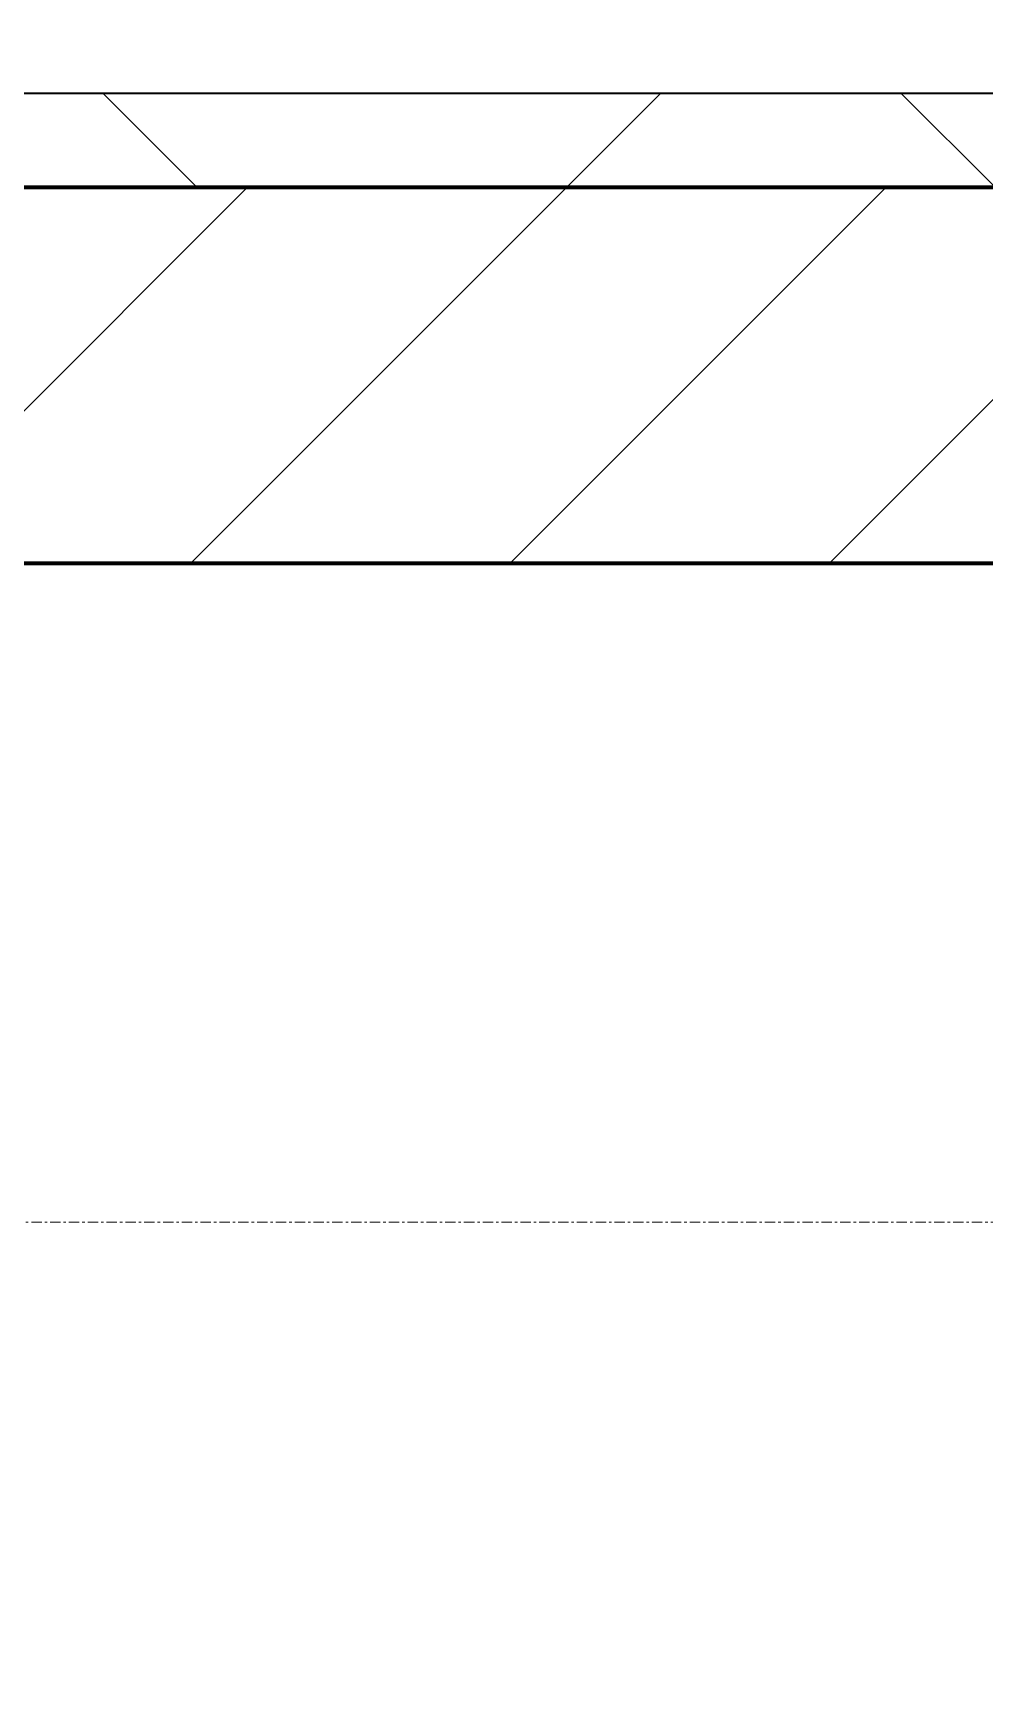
# Model space of a CAD drawing. Header units: millimetres. Extents: x -726012 to -647389, y -20772 to 18805.
# Drawn here: x -692796 to -692291, y 3336 to 4211 of the extents above; entities that cross this region are included whole.
import ezdxf
from ezdxf.xclip import XClip

# ---------------------------------------------------------------- set-up
doc = ezdxf.new("R2010")
doc.units = ezdxf.units.MM
doc.header["$XCLIPFRAME"] = 0
doc.linetypes.add('DPA_Grid _ Level 100', pattern=[10, 5.5, -1.6, 1.3, -1.6])
for name, color, linetype, lineweight in [('A-GLAZ-CURT', 2, 'Continuous', 9), ('A-WALL', 5, 'Continuous', 35), ('A-WALL-FNSH', 2, 'Continuous', 35), ('A-WALL-PATT', 1, 'Continuous', 35), ('S-GRID', 251, 'Continuous', 9)]:
    doc.layers.add(name, color=color, linetype=linetype, lineweight=lineweight)
doc.layers.add('A11_ALU.SOLID SHEET', color=2, linetype='Continuous')

# ---------------------------------------------------------------- blocks, each defined once
blk = doc.blocks.new('PPLS-PP19_Custom Tile Pattern - Custom Tile Pattern-V172-4233-01 ENLARGED MULTI-PURPOSE LEVEL - REFLECTED CEILING PLAN - SHEET 4')
at = {"layer": 'A-GLAZ-CURT'}
for p, q in [((-300, 0), (299.21, 0)), ((300, 0), (-300, 0)), ((230.06, 0), (299.22, 0)), ((-300, -50), (299.21, -50)), ((299.21, -50), (-300, -50))]:
    blk.add_line(p, q, dxfattribs=at)
for points, knots in [([(299.21, 0), (286, 0), (253.95, 0), (207.11, 0), (177.41, 0), (159.34, 0), (158.33, 0), (158.3, 0)], [-284.455683, -284.455683, -284.455683, -284.455683, -244.693688, -187.987675, -143.776725, -129.632772, -123.352749, -123.352749, -123.352749, -123.352749]), ([(171.51, 0), (176.48, 0), (193.23, 0), (201.73, 0), (208.81, 0), (213.9, 0), (241.96, 0), (266.73, 0), (281.71, 0), (291.71, 0), (296.52, 0), (297.86, 0), (298.09, 0)], [-7971.819559, -7971.819559, -7971.819559, -7971.819559, -7784.112253, -7606.717214, -7289.299508, -7042.621073, -6582.165592, -6068.460911, -5766.029927, -5566.724884, -5280.360606, -5199.253518, -5199.253518, -5199.253518, -5199.253518]), ([(299.21, 0), (287.69, 0), (261.74, 0), (230.43, 0), (219.94, 0), (219.02, 0)], [-12514.865344, -12514.865344, -12514.865344, -12514.865344, -11905.454923, -11162.864862, -10856.732305, -10856.732305, -10856.732305, -10856.732305]), ([(284.76, 0), (284.76, 0), (285.09, 0), (287.47, 0), (293.32, 0), (297.23, 0), (299.21, 0)], [-4110.630118, -4110.630118, -4110.630118, -4110.630118, -4053.389046, -3959.664717, -3862.421465, -3760.455374, -3760.455374, -3760.455374, -3760.455374]), ([(297.38, 0), (295.84, 0), (291.62, 0), (285.38, 0), (284.87, 0)], [-4803.172655, -4803.172655, -4803.172655, -4803.172655, -4358.271401, -4143.037883, -4143.037883, -4143.037883, -4143.037883])]:
    blk.add_open_spline(points, degree=3, knots=knots, dxfattribs=at)
blk = doc.blocks.new('PPLS-PP19_Custom Tile Pattern - Custom Tile Pattern-V173-4233-01 ENLARGED MULTI-PURPOSE LEVEL - REFLECTED CEILING PLAN - SHEET 4')
at = {"layer": 'A-GLAZ-CURT'}
for p, q in [((-300, 0), (300, 0)), ((300, 0), (-300, 0)), ((-293.07, 0), (-275.75, 0)), ((-275.75, 0), (-293.07, 0)), ((-222.32, 0), (-205, 0)), ((-205, 0), (-222.32, 0)), ((-300, -50), (300, -50)), ((300, -50), (-300, -50))]:
    blk.add_line(p, q, dxfattribs=at)
at = {"layer": 'A-GLAZ-CURT', "flags": 128}
for points in [[(-300, 0), (-291.56, 0), (-283.3, 0), (-275.2, 0), (-267.26, 0), (-259.45, 0), (-251.77, 0), (-244.2, 0), (-236.74, 0), (-229.36, 0), (-222.06, 0), (-214.83, 0), (-207.71, 0), (-200.76, 0), (-194.02, 0), (-187.54, 0), (-181.38, 0), (-175.58, 0), (-170.25, 0), (-165.64, 0), (-162.01, 0), (-159.53, 0), (-157.46, 0), (-154.52, 0), (-149.42, 0), (-141.84, 0), (-132.81, 0), (-126.08, 0)], [(-164.95, 0), (-169.65, 0), (-174.47, 0), (-179.49, 0), (-184.81, 0), (-190.44, 0), (-196.37, 0), (-202.58, 0), (-209.04, 0), (-215.73, 0), (-222.63, 0), (-229.72, 0), (-236.97, 0), (-244.39, 0), (-251.96, 0), (-259.67, 0), (-267.51, 0), (-275.48, 0), (-283.55, 0), (-291.73, 0), (-300, 0)], [(-125.17, 0), (-128.55, 0), (-134.16, 0), (-140.03, 0), (-145.5, 0), (-150.63, 0), (-155.53, 0), (-160.27, 0), (-164.13, 0)]]:
    blk.add_lwpolyline(points, dxfattribs=at)
at = {"layer": 'A-GLAZ-CURT'}
for points, knots in [([(-300, 0), (-284.65, 0), (-236.57, 0), (-174.61, 0), (-129.95, 0), (-110.8, 0), (-99.5, 0), (-91.46, 0)], [-5323.127839, -5323.127839, -5323.127839, -5323.127839, -4502.809032, -2700.551212, -1002.059161, -460.363443, 0, 0, 0, 0]), ([(-164.13, 0), (-179.55, 0), (-215.71, 0), (-262.56, 0), (-294.48, 0), (-300, 0)], [-16332.475705, -16332.475705, -16332.475705, -16332.475705, -15131.813646, -13729.592194, -13439.944408, -13439.944408, -13439.944408, -13439.944408]), ([(-137.88, 0), (-140.56, 0), (-147.66, 0), (-147.69, 0), (-158.72, 0), (-174.02, 0), (-185.59, 0), (-209.77, 0), (-232.01, 0), (-255.22, 0), (-262.59, 0), (-264.9, 0), (-265.4, 0)], [-3187.727384, -3187.727384, -3187.727384, -3187.727384, -2919.378265, -2477.344047, -2237.412286, -2029.680487, -1755.085331, -1400.429864, -858.079193, -543.655514, -208.940337, 0, 0, 0, 0]), ([(-258.6, 0), (-257.91, 0), (-254.26, 0), (-241.25, 0), (-225.99, 0), (-213.1, 0), (-200.2, 0), (-185.8, 0), (-173.92, 0), (-164.91, 0), (-164.13, 0)], [-5722.54675, -5722.54675, -5722.54675, -5722.54675, -5657.471696, -5413.335975, -5017.494783, -4832.723979, -4666.091899, -4349.945572, -4000.813434, -3967.069275, -3967.069275, -3967.069275, -3967.069275]), ([(-133.82, 0), (-135.51, 0), (-137.8, 0), (-149.31, 0), (-162.01, 0), (-177.91, 0), (-199.46, 0), (-216.65, 0), (-231.26, 0), (-233.46, 0), (-234, 0)], [-2731.647847, -2731.647847, -2731.647847, -2731.647847, -2418.507304, -2308.929706, -2113.765672, -1763.376603, -1422.553702, -978.033455, -846.069444, -682.911962, -682.911962, -682.911962, -682.911962]), ([(-233.49, 0), (-233.44, 0), (-232.38, 0), (-230.74, 0), (-225.3, 0), (-223.63, 0)], [-455.274641, -455.274641, -455.274641, -455.274641, -440.605512, -119.536984, 0, 0, 0, 0]), ([(-223.63, 0), (-219.39, 0), (-206.17, 0), (-188.58, 0), (-173.17, 0), (-166.05, 0), (-164.13, 0)], [-5463.295695, -5463.295695, -5463.295695, -5463.295695, -5161.076232, -4739.070012, -4465.409639, -4363.935863, -4363.935863, -4363.935863, -4363.935863]), ([(-96.62, 0), (-107.72, 0), (-128.82, 0), (-153.49, 0), (-163.62, 0)], [-18379.559514, -18379.559514, -18379.559514, -18379.559514, -17136.203329, -16345.600353, -16345.600353, -16345.600353, -16345.600353]), ([(-163.36, 0), (-159.56, 0), (-149.97, 0), (-136.84, 0), (-127.33, 0), (-124.19, 0), (-123.43, 0), (-123.28, 0)], [-4350.402127, -4350.402127, -4350.402127, -4350.402127, -4149.119819, -3839.893365, -3647.167523, -3488.92562, -3439.852845, -3439.852845, -3439.852845, -3439.852845]), ([(-152.35, 0), (-151.03, 0), (-147.71, 0), (-143.57, 0), (-138.62, 0)], [-3494.978217, -3494.978217, -3494.978217, -3494.978217, -3371.022232, -3227.460399, -3227.460399, -3227.460399, -3227.460399]), ([(-118.78, 0), (-121.86, 0), (-126.28, 0), (-136.96, 0), (-147.46, 0), (-150.03, 0), (-150.57, 0)], [-5938.474035, -5938.474035, -5938.474035, -5938.474035, -5700.061948, -5508.838257, -5298.784692, -5196.16478, -5196.16478, -5196.16478, -5196.16478]), ([(-150.34, 0), (-150.07, 0), (-147.75, 0), (-142.6, 0), (-127.26, 0), (-107.3, 0), (-90.42, 0), (-75.26, 0), (-68.41, 0), (-65.12, 0), (-63.63, 0)], [-4948.728362, -4948.728362, -4948.728362, -4948.728362, -4883.323924, -4440.880425, -4054.690705, -3793.097032, -3402.597032, -3144.956779, -3050.982048, -2969.237017, -2969.237017, -2969.237017, -2969.237017]), ([(-27.27, 0), (-28.49, 0), (-36.54, 0), (-53.55, 0), (-78.2, 0), (-110.94, 0), (-130.52, 0), (-147.74, 0), (-149.07, 0)], [-8692.832896, -8692.832896, -8692.832896, -8692.832896, -8532.293389, -8073.216054, -7508.296369, -7004.680444, -6449.282163, -6277.220794, -6277.220794, -6277.220794, -6277.220794]), ([(-148.23, 0), (-146.94, 0), (-140.15, 0), (-137.28, 0), (-133.93, 0), (-128.78, 0), (-126.5, 0)], [-6162.058746, -6162.058746, -6162.058746, -6162.058746, -6017.569127, -5560.701257, -5364.112219, -5231.017328, -5231.017328, -5231.017328, -5231.017328]), ([(-86.16, 0), (-91.37, 0), (-104.13, 0), (-122.65, 0), (-139.03, 0), (-146.11, 0), (-146.95, 0)], [-1681.3698, -1681.3698, -1681.3698, -1681.3698, -1374.161226, -945.742622, -741.901385, -489.130243, -489.130243, -489.130243, -489.130243]), ([(-146.69, 0), (-146.59, 0), (-145.49, 0), (-135.69, 0), (-128.29, 0), (-125.15, 0)], [-420.34245, -420.34245, -420.34245, -420.34245, -406.956646, -290.263673, 0, 0, 0, 0]), ([(-127.41, 0), (-131.63, 0), (-133.16, 0), (-134.09, 0), (-134.15, 0)], [-8540.990293, -8540.990293, -8540.990293, -8540.990293, -8266.114998, -8246.473386, -8246.473386, -8246.473386, -8246.473386]), ([(-134.15, 0), (-133.32, 0), (-130.31, 0), (-118.2, 0), (-103.41, 0), (-96.38, 0)], [-7657.439573, -7657.439573, -7657.439573, -7657.439573, -7293.749979, -6839.55839, -6332.113493, -6332.113493, -6332.113493, -6332.113493]), ([(-120.13, 0), (-120.14, 0), (-120.24, 0), (-121.3, 0), (-129.25, 0), (-133.82, 0)], [-2933.992132, -2933.992132, -2933.992132, -2933.992132, -2920.575025, -2840.280255, -2731.647847, -2731.647847, -2731.647847, -2731.647847]), ([(-113.43, 0), (-113.44, 0), (-113.96, 0), (-119.73, 0), (-125.43, 0), (-127.03, 0), (-127.41, 0)], [-328.499627, -328.499627, -328.499627, -328.499627, -282.672656, -98.539552, -24.539552, 0, 0, 0, 0]), ([(-126.5, 0), (-122.44, 0), (-108.71, 0), (-86.68, 0), (-63.44, 0), (-54.4, 0), (-48.53, 0), (-36.54, 0), (-30.14, 0), (-27.44, 0)], [-5231.017328, -5231.017328, -5231.017328, -5231.017328, -4994.692869, -4542.524482, -4008.285538, -3689.699207, -3546.54457, -3315.260113, -3131.718779, -3131.718779, -3131.718779, -3131.718779]), ([(-125.15, 0), (-124.93, 0), (-121.96, 0), (-113.01, 0), (-102.68, 0), (-97.65, 0), (-95.8, 0)], [-3362.7396, -3362.7396, -3362.7396, -3362.7396, -3342.215224, -3074.362186, -2902.289527, -2802.748142, -2802.748142, -2802.748142, -2802.748142]), ([(-122.08, 0), (-122.01, 0), (-121.69, 0), (-121.2, 0), (-120.88, 0)], [-3136.336417, -3136.336417, -3136.336417, -3136.336417, -3110.304437, -3035.164275, -3035.164275, -3035.164275, -3035.164275]), ([(-36.33, 0), (-36.43, 0), (-37.27, 0), (-45.02, 0), (-46.13, 0), (-60.59, 0), (-81.23, 0), (-99.51, 0), (-114.02, 0), (-117.28, 0), (-118.78, 0)], [-1855.773136, -1855.773136, -1855.773136, -1855.773136, -1810.870157, -1672.078046, -1405.135169, -1060.00838, -740.068933, -229.489605, -116.330425, 0, 0, 0, 0]), ([(-117.74, 0), (-117.19, 0), (-114.78, 0), (-113.43, 0), (-113.43, 0)], [-821.249067, -821.249067, -821.249067, -821.249067, -394.672656, -330.879064, -330.879064, -330.879064, -330.879064]), ([(-36.62, 0), (-36.62, 0), (-40.35, 0), (-44.32, 0), (-58.97, 0), (-85.2, 0), (-107.61, 0), (-116.56, 0), (-117.56, 0)], [-4069.478503, -4069.478503, -4069.478503, -4069.478503, -3858.647035, -3538.256648, -2842.901703, -2193.204658, -1433.981041, -985.49888, -985.49888, -985.49888, -985.49888]), ([(-115.82, 0), (-114.96, 0), (-110.49, 0), (-101.61, 0), (-96.38, 0)], [-5724.064692, -5724.064692, -5724.064692, -5724.064692, -5430.283136, -5115.12164, -5115.12164, -5115.12164, -5115.12164]), ([(9.32, 0), (9.08, 0), (7.65, 0), (2.57, 0), (-12.23, 0), (-25.64, 0), (-40, 0), (-56.24, 0), (-75.59, 0), (-94, 0), (-112.01, 0), (-114.94, 0), (-115.63, 0)], [-2922.926651, -2922.926651, -2922.926651, -2922.926651, -2882.788014, -2720.818881, -2518.50168, -2125.455881, -1792.521578, -1466.981642, -1208.454564, -789.402658, -501.969187, -243.577221, -243.577221, -243.577221, -243.577221]), ([(-72.93, 0), (-75.51, 0), (-82.64, 0), (-91.15, 0), (-95.79, 0)], [-19442.345229, -19442.345229, -19442.345229, -19442.345229, -18935.241197, -18410.544856, -18410.544856, -18410.544856, -18410.544856]), ([(-95.78, 0), (-94.67, 0), (-86.51, 0), (-74.02, 0), (-62.74, 0), (-60.36, 0), (-59.97, 0)], [-6317.68692, -6317.68692, -6317.68692, -6317.68692, -6236.997189, -5713.340575, -5140.470607, -5006.787413, -5006.787413, -5006.787413, -5006.787413]), ([(-95.78, 0), (-92.12, 0), (-83.23, 0), (-71.67, 0), (-65.93, 0), (-65.07, 0)], [-2802.283, -2802.283, -2802.283, -2802.283, -2605.247022, -2322.099534, -2241.8264, -2241.8264, -2241.8264, -2241.8264]), ([(-95.78, 0), (-90.68, 0), (-71.33, 0), (-48.38, 0), (-30.8, 0), (-27.54, 0)], [-5103.229623, -5103.229623, -5103.229623, -5103.229623, -4799.173296, -4065.652676, -3897.235535, -3897.235535, -3897.235535, -3897.235535]), ([(-91.46, 0), (-90.09, 0), (-84.7, 0), (-77.43, 0), (-72.73, 0), (-72.64, 0), (-72.64, 0)], [-19832.387487, -19832.387487, -19832.387487, -19832.387487, -19753.885894, -19541.04734, -19478.625389, -19471.062469, -19471.062469, -19471.062469, -19471.062469]), ([(-63.96, 0), (-64.13, 0), (-72.5, 0), (-80.63, 0), (-86.16, 0)], [-2171.769325, -2171.769325, -2171.769325, -2171.769325, -2007.031671, -1681.3698, -1681.3698, -1681.3698, -1681.3698]), ([(-29.03, 0), (-33.97, 0), (-43.74, 0), (-56.37, 0), (-71.66, 0), (-77.83, 0), (-82.66, 0), (-83.28, 0), (-83.28, 0)], [-2680.714891, -2680.714891, -2680.714891, -2680.714891, -2413.671296, -2161.752162, -2006.592567, -1646.621388, -1424.436217, -1393.971743, -1393.971743, -1393.971743, -1393.971743]), ([(-83.28, 0), (-83.28, 0), (-82.91, 0), (-76.14, 0), (-62.97, 0), (-48.14, 0), (-36.49, 0), (-33.57, 0), (-29.94, 0), (-28.57, 0)], [-1393.4169, -1393.4169, -1393.4169, -1393.4169, -1353.722004, -1274.333717, -1073.56893, -651.549973, -296.515819, -83.513472, 0, 0, 0, 0]), ([(-66.39, 0), (-66.39, 0), (-63.63, 0), (-53.63, 0), (-34.42, 0), (-29.82, 0), (-29.19, 0)], [-2493.31794, -2493.31794, -2493.31794, -2493.31794, -2315.303971, -1809.437387, -963.711516, -666.19313, -666.19313, -666.19313, -666.19313]), ([(31.18, 0), (25.97, 0), (11.99, 0), (-16.92, 0), (-47.42, 0), (-65.77, 0), (-66.37, 0), (-66.38, 0)], [-4496.803627, -4496.803627, -4496.803627, -4496.803627, -4222.080604, -3745.412743, -2981.410125, -2542.574734, -2498.224237, -2498.224237, -2498.224237, -2498.224237]), ([(-63.63, 0), (-61.49, 0), (-57.39, 0), (-54.49, 0), (-45.2, 0), (-40.79, 0), (-40.46, 0), (-40.44, 0)], [-2969.237017, -2969.237017, -2969.237017, -2969.237017, -2851.217951, -2734.127174, -2474.780881, -2410.990208, -2350.645972, -2350.645972, -2350.645972, -2350.645972]), ([(-58.83, 0), (-58.37, 0), (-57.29, 0), (-54.23, 0), (-46.33, 0), (-42.62, 0), (-41.76, 0)], [-4859.52896, -4859.52896, -4859.52896, -4859.52896, -4680.891996, -4469.85053, -4321.566175, -4270.495146, -4270.495146, -4270.495146, -4270.495146]), ([(-51.83, 0), (-51.83, 0), (-51.78, 0), (-47.4, 0), (-46.01, 0), (-40.22, 0), (-36.78, 0)], [-632.814994, -632.814994, -632.814994, -632.814994, -627.965721, -508.377888, -260.442412, 0, 0, 0, 0]), ([(-27.73, 0), (-29.7, 0), (-35.23, 0), (-44.85, 0), (-51.43, 0), (-51.79, 0)], [-1160.839585, -1160.839585, -1160.839585, -1160.839585, -1039.307308, -819.71621, -644.910881, -644.910881, -644.910881, -644.910881]), ([(-41.76, 0), (-39.9, 0), (-37.72, 0), (-36.92, 0), (-36.77, 0)], [-4270.495146, -4270.495146, -4270.495146, -4270.495146, -4161.040818, -4106.245333, -4106.245333, -4106.245333, -4106.245333]), ([(-36.78, 0), (-32.43, 0), (-19.22, 0), (8.83, 0), (43.36, 0), (70.92, 0), (82.12, 0), (83.66, 0)], [-6191.144455, -6191.144455, -6191.144455, -6191.144455, -5862.463379, -5340.621928, -4573.028122, -4094.177415, -3869.465285, -3869.465285, -3869.465285, -3869.465285]), ([(-36.29, 0), (-36.29, 0), (-34.66, 0), (-29.45, 0), (-27.53, 0), (-27.12, 0)], [-9150.272121, -9150.272121, -9150.272121, -9150.272121, -9057.163041, -8919.836787, -8865.794218, -8865.794218, -8865.794218, -8865.794218]), ([(30.82, 0), (29.27, 0), (20.14, 0), (3.54, 0), (-16.58, 0), (-34.76, 0), (-36.04, 0)], [-10462.034656, -10462.034656, -10462.034656, -10462.034656, -10363.088938, -9884.23066, -9424.652049, -9182.880979, -9182.880979, -9182.880979, -9182.880979]), ([(-33.34, 0), (-33.34, 0), (-32.93, 0), (-31.16, 0), (-30.52, 0)], [-2415.024266, -2415.024266, -2415.024266, -2415.024266, -2357.633367, -2323.618664, -2323.618664, -2323.618664, -2323.618664]), ([(-27.67, 0), (-29.13, 0), (-31.19, 0), (-31.82, 0), (-32, 0)], [-2807.705886, -2807.705886, -2807.705886, -2807.705886, -2698.150104, -2614.070998, -2614.070998, -2614.070998, -2614.070998]), ([(-30.76, 0), (-30.73, 0), (-29.99, 0), (-23.47, 0), (-15.75, 0), (-15.19, 0)], [-54176.191683, -54176.191683, -54176.191683, -54176.191683, -54157.274271, -53749.15266, -53717.791567, -53717.791567, -53717.791567, -53717.791567]), ([(-30.52, 0), (-27.11, 0), (-17.83, 0), (5.99, 0), (22.06, 0), (37.44, 0), (45.92, 0), (57.76, 0), (64.47, 0), (72.74, 0), (75.22, 0), (76.03, 0), (76.21, 0)], [-2323.618664, -2323.618664, -2323.618664, -2323.618664, -2142.497158, -1716.209403, -1206.526904, -1089.329421, -901.315459, -753.071572, -495.328968, -421.953223, -334.951786, -290.452333, -290.452333, -290.452333, -290.452333]), ([(8.33, 0), (8.19, 0), (7.18, 0), (0.32, 0), (-13.89, 0), (-24.92, 0), (-29.03, 0)], [-3574.286521, -3574.286521, -3574.286521, -3574.286521, -3526.962355, -3285.499107, -2903.012179, -2680.714891, -2680.714891, -2680.714891, -2680.714891]), ([(-28.98, 0), (-28.66, 0), (-27.39, 0), (-24.45, 0), (-22.56, 0)], [-166.548282, -166.548282, -166.548282, -166.548282, -102.06493, 0, 0, 0, 0]), ([(-27.57, 0), (-26.12, 0), (-20, 0), (-11.45, 0), (2.08, 0), (13.15, 0), (21.24, 0), (24.62, 0), (24.72, 0), (24.72, 0)], [-5342.175156, -5342.175156, -5342.175156, -5342.175156, -5261.36855, -5050.479954, -4785.90057, -4596.498881, -4445.288762, -4384.376941, -4376.041937, -4376.041937, -4376.041937, -4376.041937]), ([(-13, 0), (-14.35, 0), (-17.68, 0), (-24.63, 0), (-27.33, 0), (-27.51, 0)], [-55207.591944, -55207.591944, -55207.591944, -55207.591944, -54789.006179, -54461.685999, -54438.261946, -54438.261946, -54438.261946, -54438.261946]), ([(40.22, 0), (35.23, 0), (24.1, 0), (2.64, 0), (-15.66, 0), (-25.02, 0), (-27.5, 0)], [-4066.332663, -4066.332663, -4066.332663, -4066.332663, -3766.694881, -3333.063701, -2994.501669, -2812.0262, -2812.0262, -2812.0262, -2812.0262]), ([(76.63, 0), (74.8, 0), (67.65, 0), (53.52, 0), (37, 0), (24.07, 0), (12.82, 0), (-2.9, 0), (-18.08, 0), (-25.45, 0), (-27.48, 0)], [-3095.572228, -3095.572228, -3095.572228, -3095.572228, -2950.589685, -2634.532728, -2313.748533, -2106.613311, -1925.670641, -1617.263037, -1290.787923, -1165.996846, -1165.996846, -1165.996846, -1165.996846]), ([(-27.47, 0), (-21.55, 0), (-9.9, 0), (4.23, 0), (9.64, 0), (10.14, 0), (10.18, 0)], [-3895.960048, -3895.960048, -3895.960048, -3895.960048, -3589.737505, -3285.047089, -3066.359526, -3044.715262, -3044.715262, -3044.715262, -3044.715262]), ([(-26.65, 0), (-23.01, 0), (-13.67, 0), (8.61, 0), (15.02, 0), (22.91, 0), (31, 0), (36.29, 0), (39.94, 0), (40.43, 0)], [-3113.700791, -3113.700791, -3113.700791, -3113.700791, -2864.387349, -2439.246196, -2084.094819, -1956.422387, -1818.904206, -1645.594513, -1619.124411, -1619.124411, -1619.124411, -1619.124411]), ([(-22.56, 0), (-20.27, 0), (-17.03, 0), (-11.36, 0), (-7.66, 0), (-6.6, 0), (-6.44, 0)], [-56468.192263, -56468.192263, -56468.192263, -56468.192263, -56344.022017, -56303.229861, -56166.290093, -56124.392176, -56124.392176, -56124.392176, -56124.392176]), ([(-15.19, 0), (-13.07, 0), (7.48, 0), (42.82, 0), (88.72, 0), (120.63, 0), (138.28, 0), (138.53, 0)], [-461.142613, -461.142613, -461.142613, -461.142613, -429.606584, -390.253598, -346.313304, -291.370682, -290.5735, -290.5735, -290.5735, -290.5735]), ([(-6.54, 0), (-6.73, 0), (-7.2, 0), (-7.6, 0), (-7.79, 0)], [-56009.792147, -56009.792147, -56009.792147, -56009.792147, -55949.290093, -55895.192118, -55895.192118, -55895.192118, -55895.192118]), ([(-2.63, 0), (-2.47, 0), (-1.22, 0), (4.92, 0), (15.97, 0), (22.54, 0), (24.49, 0)], [-226.825321, -226.825321, -226.825321, -226.825321, -220.269177, -206.416616, -198.214427, -187.717507, -187.717507, -187.717507, -187.717507]), ([(40.86, 0), (39.23, 0), (30.87, 0), (12, 0), (3.08, 0), (-1.67, 0), (-2.25, 0)], [-312.654038, -312.654038, -312.654038, -312.654038, -307.516438, -285.83788, -246.234814, -234.646884, -234.646884, -234.646884, -234.646884]), ([(24.69, 0), (24.54, 0), (20.99, 0), (15.48, 0), (10.8, 0), (9.63, 0)], [-4368.572414, -4368.572414, -4368.572414, -4368.572414, -4306.476363, -4080.000647, -3772.857994, -3772.857994, -3772.857994, -3772.857994]), ([(18.16, 0), (19.15, 0), (24.25, 0), (25.66, 0), (26.12, 0)], [-5700.113719, -5700.113719, -5700.113719, -5700.113719, -5554.232259, -5302.431367, -5302.431367, -5302.431367, -5302.431367]), ([(108.51, 0), (106.78, 0), (102.54, 0), (92.38, 0), (85.59, 0), (74.4, 0), (62.26, 0), (51.85, 0), (43.81, 0), (29.53, 0), (20.67, 0), (18.85, 0), (18.16, 0)], [-7891.265505, -7891.265505, -7891.265505, -7891.265505, -7723.759874, -7531.75727, -7135.649961, -6924.452779, -6738.82075, -6548.303034, -6314.283804, -6135.05769, -5972.647715, -5832.674503, -5832.674503, -5832.674503, -5832.674503]), ([(27.44, 0), (27.9, 0), (29.54, 0), (38.07, 0), (53.39, 0), (71.67, 0), (84.83, 0), (86.01, 0), (92.51, 0), (94.33, 0)], [-5037.309798, -5037.309798, -5037.309798, -5037.309798, -4887.603822, -4705.298446, -4353.683244, -3960.84581, -3759.045785, -3336.541051, -2783.776468, -2783.776468, -2783.776468, -2783.776468]), ([(27.89, 0), (29.09, 0), (33.4, 0), (48.37, 0), (71.92, 0), (94.49, 0), (106.46, 0), (108.75, 0)], [-147.777612, -147.777612, -147.777612, -147.777612, -135.792042, -118.513713, -97.899267, -63.759246, -55.915853, -55.915853, -55.915853, -55.915853]), ([(136.44, 0), (121.66, 0), (86.93, 0), (51.16, 0), (31.18, 0)], [-106.750556, -106.750556, -106.750556, -106.750556, -59.610984, 0, 0, 0, 0]), ([(168.37, 0), (167.68, 0), (162.47, 0), (147.02, 0), (109.77, 0), (76.86, 0), (57.82, 0), (46.51, 0), (41.18, 0), (36.02, 0), (35.54, 0), (35.54, 0)], [-543.375029, -543.375029, -543.375029, -543.375029, -530.793311, -458.593899, -401.860199, -357.622665, -341.267687, -334.000314, -326.15566, -319.318397, -317.489778, -317.489778, -317.489778, -317.489778]), ([(36.29, 0), (37.77, 0), (48.82, 0), (64.79, 0), (95.91, 0), (124.45, 0), (132.42, 0), (134.6, 0)], [-314.598523, -314.598523, -314.598523, -314.598523, -305.899624, -287.17622, -249.500363, -194.761443, -152.241002, -152.241002, -152.241002, -152.241002]), ([(70.61, 0), (66.16, 0), (55.8, 0), (45.35, 0), (41.17, 0), (40.84, 0)], [-4647.237329, -4647.237329, -4647.237329, -4647.237329, -4326.416877, -4098.545751, -4078.812867, -4078.812867, -4078.812867, -4078.812867]), ([(40.85, 0), (44, 0), (51.68, 0), (58.74, 0), (61.34, 0), (61.45, 0)], [-1611.595928, -1611.595928, -1611.595928, -1611.595928, -1443.202566, -1228.752106, -1120.932285, -1120.932285, -1120.932285, -1120.932285]), ([(103.09, 0), (101.08, 0), (86.31, 0), (65.15, 0), (46.53, 0), (41.05, 0)], [-375.435014, -375.435014, -375.435014, -375.435014, -369.147452, -330.153101, -312.862512, -312.862512, -312.862512, -312.862512]), ([(53.18, 0), (53.06, 0), (52.22, 0), (47.88, 0), (43.59, 0), (42.02, 0)], [-622.740158, -622.740158, -622.740158, -622.740158, -566.066452, -360.610861, -249.096063, -249.096063, -249.096063, -249.096063]), ([(61.47, 0), (61.47, 0), (61.21, 0), (54.61, 0), (53.71, 0), (53.56, 0)], [-1113.311073, -1113.311073, -1113.311073, -1113.311073, -1096.402191, -891.204116, -747.28819, -747.28819, -747.28819, -747.28819]), ([(76.22, 0), (75.58, 0), (73.64, 0), (71.05, 0), (70.61, 0)], [-193.634889, -193.634889, -193.634889, -193.634889, -31.537676, 0, 0, 0, 0]), ([(94.4, 0), (94.4, 0), (94.64, 0), (99.11, 0), (108.97, 0), (120.79, 0), (139.94, 0), (163.31, 0), (185.23, 0), (193.62, 0), (194.69, 0), (194.79, 0)], [-2348.345796, -2348.345796, -2348.345796, -2348.345796, -2310.419338, -2233.599744, -2052.234781, -1843.028543, -1530.39897, -1095.004608, -529.74427, -295.064701, -265.121568, -265.121568, -265.121568, -265.121568]), ([(129.02, 0), (129.02, 0), (124.41, 0), (122.35, 0), (114.96, 0), (108.04, 0), (103.09, 0)], [-35.386604, -35.386604, -35.386604, -35.386604, -31.430235, -22.807238, -15.488593, 0, 0, 0, 0]), ([(157.9, 0), (156.77, 0), (151.67, 0), (143.29, 0), (134.04, 0), (126.24, 0), (118.6, 0), (114.23, 0), (111.98, 0), (105.66, 0), (105.23, 0), (105.23, 0)], [-10292.955006, -10292.955006, -10292.955006, -10292.955006, -10098.273015, -9847.788484, -9677.714971, -9567.007022, -9453.21225, -9220.200448, -9012.77275, -8966.157302, -8929.495943, -8929.495943, -8929.495943, -8929.495943]), ([(105.26, 0), (105.52, 0), (111.01, 0), (112.65, 0), (113.59, 0)], [-8920.561005, -8920.561005, -8920.561005, -8920.561005, -8814.835624, -8577.462505, -8577.462505, -8577.462505, -8577.462505]), ([(109.18, 0), (113.98, 0), (120.03, 0), (128.63, 0), (128.95, 0)], [-55.416528, -55.416528, -55.416528, -55.416528, -39.050993, -35.895543, -35.895543, -35.895543, -35.895543]), ([(114.39, 0), (114.2, 0), (113.04, 0), (111.12, 0), (109.23, 0)], [-8148.58938, -8148.58938, -8148.58938, -8148.58938, -8105.191388, -7914.89714, -7914.89714, -7914.89714, -7914.89714]), ([(128.58, 0), (128.8, 0), (130.16, 0), (139.26, 0), (152.67, 0), (161.24, 0), (162.19, 0), (162.75, 0)], [-633.326174, -633.326174, -633.326174, -633.326174, -627.736123, -618.981161, -602.094757, -592.980799, -581.414464, -581.414464, -581.414464, -581.414464]), ([(137.1, 0), (136, 0), (133.64, 0), (129.87, 0), (129.11, 0)], [-670.405967, -670.405967, -670.405967, -670.405967, -651.020627, -640.742133, -640.742133, -640.742133, -640.742133]), ([(193.8, 0), (193.33, 0), (190.11, 0), (183.13, 0), (171, 0), (161.95, 0), (161.28, 0), (158.35, 0), (157.85, 0), (157.77, 0)], [-11665.349007, -11665.349007, -11665.349007, -11665.349007, -11565.880756, -11105.624034, -10839.086983, -10768.332124, -10666.779182, -10580.760289, -10550.278881, -10550.278881, -10550.278881, -10550.278881]), ([(245.85, 0), (231.68, 0), (203.55, 0), (177.41, 0), (159.34, 0), (158.33, 0), (158.3, 0)], [-230.915341, -230.915341, -230.915341, -230.915341, -187.987675, -143.776725, -129.632772, -123.352749, -123.352749, -123.352749, -123.352749]), ([(159.07, 0), (159.13, 0), (160.84, 0), (165.21, 0), (174.15, 0), (185.98, 0), (208.82, 0), (219.42, 0), (230.06, 0)], [-115.643202, -115.643202, -115.643202, -115.643202, -114.681583, -87.660824, -65.295536, -41.623857, -24.459831, 0, 0, 0, 0]), ([(162.75, 0), (165.4, 0), (170.91, 0), (172.61, 0), (172.61, 0)], [-111.264224, -111.264224, -111.264224, -111.264224, -56.742688, -19.085662, -19.085662, -19.085662, -19.085662]), ([(244.86, 0), (243.18, 0), (237.81, 0), (226.56, 0), (221.1, 0), (200.27, 0), (182.99, 0), (174.27, 0), (169.67, 0), (168.99, 0)], [-9556.189644, -9556.189644, -9556.189644, -9556.189644, -9406.094246, -9221.510254, -9016.44624, -8717.832359, -8253.978395, -8152.463617, -8069.855175, -8069.855175, -8069.855175, -8069.855175]), ([(215.22, 0), (214.62, 0), (210.55, 0), (203.98, 0), (187.54, 0), (175.3, 0), (169.49, 0)], [-203.825446, -203.825446, -203.825446, -203.825446, -198.527383, -184.406837, -162.427601, -142.916156, -142.916156, -142.916156, -142.916156]), ([(171.51, 0), (176.48, 0), (193.23, 0), (201.73, 0), (208.81, 0), (213.9, 0), (241.96, 0), (266.73, 0), (281.71, 0), (291.71, 0), (296.52, 0), (297.86, 0), (298.09, 0)], [-7971.819559, -7971.819559, -7971.819559, -7971.819559, -7784.112253, -7606.717214, -7289.299508, -7042.621073, -6582.165592, -6068.460911, -5766.029927, -5566.724884, -5280.360606, -5199.253518, -5199.253518, -5199.253518, -5199.253518]), ([(172.07, 0), (177.66, 0), (187.87, 0), (201.08, 0), (207.47, 0), (213.96, 0), (215.11, 0)], [-255.364076, -255.364076, -255.364076, -255.364076, -237.955587, -223.92608, -215.862851, -208.75215, -208.75215, -208.75215, -208.75215])]:
    blk.add_open_spline(points, degree=3, knots=knots, dxfattribs=at)
for points in [[(-163.35, 0), (-160.71, 0), (-158.28, 0), (-157.22, 0)], [(-39.84, 0), (-39.08, 0), (-38.11, 0), (-37.36, 0)], [(-28.23, 0), (-29.05, 0), (-29.75, 0), (-30.21, 0)], [(24.49, 0), (25.23, 0), (25.72, 0), (26.04, 0)], [(40.89, 0), (37.71, 0), (34.3, 0), (30.82, 0)], [(80.35, 0), (79.57, 0), (78.27, 0), (76.63, 0)], [(84.06, 0), (83.48, 0), (82.41, 0), (81.72, 0)], [(168.74, 0), (168.74, 0), (169.81, 0), (171.51, 0)]]:
    blk.add_open_spline(points, degree=3, dxfattribs=at)
blk = doc.blocks.new('*U885')
at = {"layer": 'A-GLAZ-CURT'}
for name, p in [('PPLS-PP19_Custom Tile Pattern - Custom Tile Pattern-V172-4233-01 ENLARGED MULTI-PURPOSE LEVEL - REFLECTED CEILING PLAN - SHEET 4', (-16800, 11720.41)), ('PPLS-PP19_Custom Tile Pattern - Custom Tile Pattern-V173-4233-01 ENLARGED MULTI-PURPOSE LEVEL - REFLECTED CEILING PLAN - SHEET 4', (-16200, 11720.41))]:
    blk.add_blockref(name, p, dxfattribs=at)
blk = doc.blocks.new('*U1287')
blk.add_lwpolyline([(21173.36, -580), (28210, -580), (28210, -6849.96), (45954.15, -6849.96), (45954.15, 600), (82995.06, 600), (83086.47, 650), (90052, 650), (90392, 990), (103159.16, 990), (103159.16, 4990), (21173.36, 4990), (21173.36, 3485.45), (21203.36, 3485.45), (21203.36, 925.54), (21173.36, 925.54), (21173.36, -580)])
blk = doc.blocks.new('*U1069')
at = {"layer": 'S-GRID', "linetype": 'DPA_Grid _ Level 100'}
blk.add_line((24470.65, 11120.41), (-48391.93, 11120.41), dxfattribs=at)

msp = doc.modelspace()

# ---------------------------------------------------------------- hatches: boundary and pattern name
at = {"layer": 'A-WALL-PATT', "lineweight": 9}
h = msp.add_hatch(dxfattribs=at)
h.set_pattern_fill('FP_3', color=256, style=0, pattern_type=2)
h.set_pattern_definition([(45, (0, 0), (-212.13203, 212.13203), []), (135, (0, 0), (-212.13203, -212.13203), [])])
h.paths.add_polyline_path([(-661708.03, 4129.02), (-661758.03, 4179.02), (-698678.22, 4179.02), (-698678.22, 4129.02), (-663127.46, 4129.02)])
h = msp.add_hatch(dxfattribs=at)
h.set_pattern_fill('FP_2', color=256, style=0, pattern_type=2)
h.set_pattern_definition([(45, (0, 0), (-84.852814, 84.852814), [])])
h.paths.add_polyline_path([(-661508.03, 3929.02), (-661708.03, 4129.02), (-698478.22, 4129.02), (-698478.22, 3929.02), (-661790.87, 3929.02)])

# ---------------------------------------------------------------- linework, layer by layer
at = {"layer": 'A-WALL', "color": 7, "lineweight": 70}
for p, q in [((-698478.22, 4129.02), (-661708.03, 4129.02)), ((-680392.37, 3929.02), (-698478.22, 3929.02))]:
    msp.add_line(p, q, dxfattribs=at)
at = {"layer": 'A-WALL-FNSH', "color": 250}
for p, q in [((-698678.22, 4179.02), (-661758.03, 4179.02)), ((-661708.03, 4129.02), (-698678.22, 4129.02))]:
    msp.add_line(p, q, dxfattribs=at)

# ---------------------------------------------------------------- block references
msp.add_blockref('*U885', (-676282.37, -7541.39))

# ---------------------------------------------------------------- next in the draw order: block references
at = {"layer": 'A11_ALU.SOLID SHEET'}
ref = msp.add_blockref('*U1287', (-744682.37, 3579.02), dxfattribs=at)
XClip(ref).set_block_clipping_path([(22516.8245944298, -23612.0000696909), (92487.8891097467, 7199.9972603897)])

# ---------------------------------------------------------------- next in the draw order: block references
msp.add_blockref('*U1069', (-676282.37, -7541.39))

doc.saveas('drawing.dxf')
